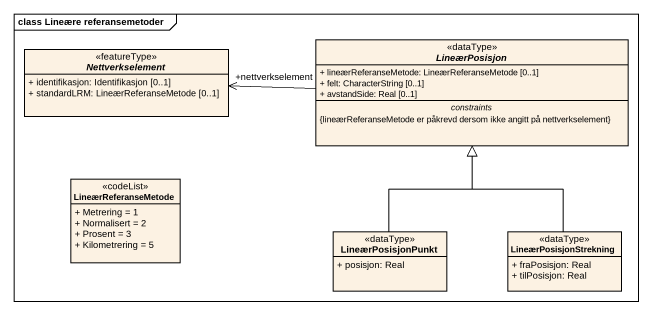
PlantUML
@startuml
mainframe class Lineære referansemetoder
hide circle
hide empty members
skinparam classAttributeIconSize 0
abstract class Nettverkselement <<featureType>> {
  + identifikasjon: Identifikasjon [0..1]
  + standardLRM: LineærReferanseMetode [0..1]
}
abstract class LineærPosisjon <<dataType>> {
  + lineærReferanseMetode: LineærReferanseMetode [0..1]
  + felt: CharacterString [0..1]
  + avstandSide: Real [0..1]
  -- constraints --
  {lineærReferanseMetode er påkrevd dersom ikke angitt på nettverkselement}
}
class LineærReferanseMetode <<codeList>> {
  + Metrering = 1
  + Normalisert = 2
  + Prosent = 3
  + Kilometrering = 5
}
class LineærPosisjonPunkt <<dataType>> {
  + posisjon: Real
}
class LineærPosisjonStrekning <<dataType>> {
  + fraPosisjon: Real
  + tilPosisjon: Real
}
LineærPosisjon -left-> "+nettverkselement" Nettverkselement
LineærPosisjonPunkt -up-|> LineærPosisjon
LineærPosisjonStrekning -up-|> LineærPosisjon
@enduml
